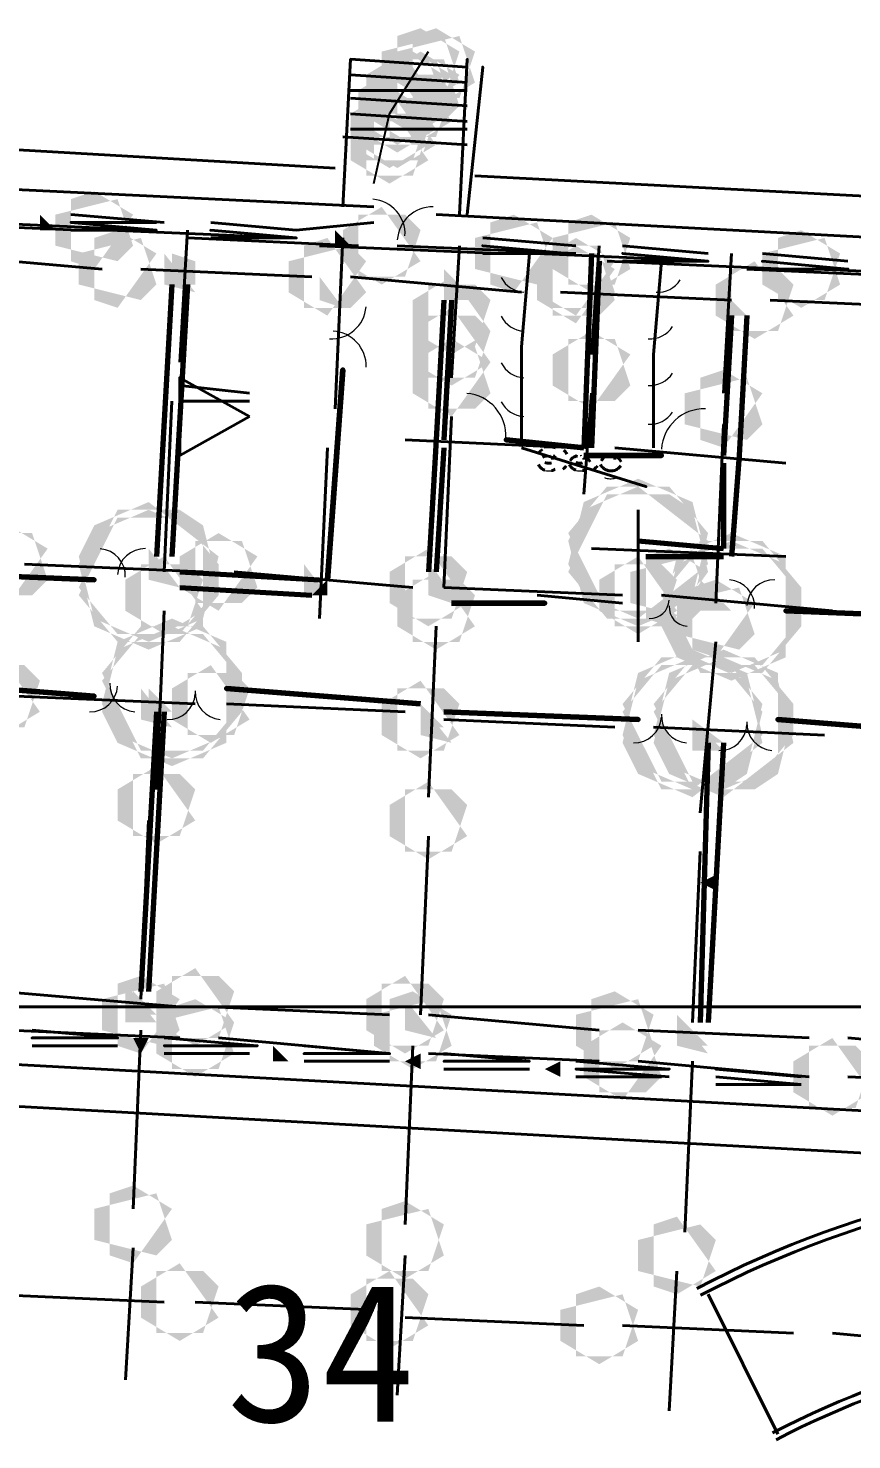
# Model space of a CAD drawing. Header units: metres. Extents: x 110 to 500, y 133 to 419.
# Drawn here: x 150.29 to 156.65, y 292.3 to 303.2 of the extents above; entities that cross this region are included whole.
import ezdxf

# ---------------------------------------------------------------- set-up
doc = ezdxf.new("R2010")
doc.units = ezdxf.units.M
for name, color, linetype in [('PDF_0', 7, 'Continuous'), ('PDF_COLU-HATCH', 7, 'Continuous'), ('PDF_COLU_GZ_HATCH', 7, 'Continuous'), ('PDF_DOTE', 7, 'Continuous'), ('PDF_GROUND', 7, 'Continuous'), ('PDF_LATRINE', 7, 'Continuous'), ('PDF_LVTRY', 7, 'Continuous'), ('PDF_PUB_HATCH', 7, 'Continuous'), ('PDF_STAIR', 7, 'Continuous'), ('PDF_WALL', 7, 'Continuous'), ('PDF_WINDOW', 7, 'Continuous'), ('PDF_WINDOW_TEXT', 7, 'Continuous'), ('PDF_勘探点', 7, 'Continuous')]:
    doc.layers.add(name, color=color, linetype=linetype)
doc.styles.add('CHINESE', font='宋体')

msp = doc.modelspace()

# ---------------------------------------------------------------- hatches: boundary and pattern name
at = {"layer": 'PDF_0'}
h = msp.add_hatch(color=7, dxfattribs=at)
h.paths.add_polyline_path([(153.02, 302.78), (153.32, 302.6), (153.62, 302.78), (153.5, 303.14), (153.02, 303.02)])
h.paths.add_polyline_path([(153.14, 302.66), (153.5, 302.66), (153.62, 303.02), (153.32, 303.2), (153.14, 303.14)])
h = msp.add_hatch(color=7, dxfattribs=at)
h.paths.add_polyline_path([(153.14, 302.78), (153.44, 302.6), (153.74, 302.78), (153.62, 303.14), (153.14, 303.02)])
h.paths.add_polyline_path([(153.26, 302.66), (153.62, 302.66), (153.74, 303.02), (153.44, 303.2), (153.26, 303.14)])
h = msp.add_hatch(color=7, dxfattribs=at)
h.paths.add_polyline_path([(152.9, 302.6), (153.2, 302.42), (153.5, 302.84), (153.2, 303.02), (152.9, 302.84)])
h.paths.add_polyline_path([(153.02, 302.48), (153.38, 302.48), (153.5, 302.6), (153.38, 302.96), (153.02, 302.96)])
h = msp.add_hatch(color=7, dxfattribs=at)
h.paths.add_polyline_path([(152.96, 302.6), (153.26, 302.42), (153.56, 302.84), (153.26, 303.02), (152.96, 302.84)])
h.paths.add_polyline_path([(153.08, 302.48), (153.44, 302.48), (153.56, 302.6), (153.44, 302.96), (153.08, 302.96)])
h = msp.add_hatch(color=7, dxfattribs=at)
h.paths.add_polyline_path([(153.02, 302.6), (153.32, 302.42), (153.62, 302.84), (153.32, 303.02), (153.02, 302.84)])
h.paths.add_polyline_path([(153.14, 302.48), (153.5, 302.48), (153.62, 302.6), (153.5, 302.96), (153.14, 302.96)])
h = msp.add_hatch(color=7, dxfattribs=at)
h.paths.add_polyline_path([(152.84, 302.48), (153.14, 302.3), (153.44, 302.48), (153.14, 302.9), (152.84, 302.72)])
h.paths.add_polyline_path([(152.96, 302.36), (153.32, 302.36), (153.44, 302.72), (153.32, 302.84), (152.96, 302.84)])
h = msp.add_hatch(color=7, dxfattribs=at)
h.paths.add_polyline_path([(152.84, 302.42), (153.14, 302.24), (153.44, 302.42), (153.14, 302.84), (152.84, 302.66)])
h.paths.add_polyline_path([(152.96, 302.3), (153.32, 302.3), (153.44, 302.66), (153.32, 302.78), (152.96, 302.78)])
h = msp.add_hatch(color=7, dxfattribs=at)
h.paths.add_polyline_path([(152.96, 302.48), (153.26, 302.3), (153.56, 302.48), (153.26, 302.9), (152.96, 302.72)])
h.paths.add_polyline_path([(153.08, 302.36), (153.44, 302.36), (153.56, 302.72), (153.44, 302.84), (153.08, 302.84)])
h = msp.add_hatch(color=7, dxfattribs=at)
h.paths.add_polyline_path([(152.78, 302.3), (153.08, 302.12), (153.38, 302.3), (153.08, 302.72), (152.78, 302.54)])
h.paths.add_polyline_path([(152.9, 302.18), (153.26, 302.18), (153.38, 302.54), (153.26, 302.66), (152.9, 302.66)])
h = msp.add_hatch(color=7, dxfattribs=at)
h.paths.add_polyline_path([(152.84, 302.3), (153.14, 302.12), (153.44, 302.3), (153.14, 302.72), (152.84, 302.54)])
h.paths.add_polyline_path([(152.96, 302.18), (153.32, 302.18), (153.44, 302.54), (153.32, 302.66), (152.96, 302.66)])
h = msp.add_hatch(color=7, dxfattribs=at)
h.paths.add_polyline_path([(152.78, 302.18), (153.08, 302), (153.38, 302.18), (153.08, 302.6), (152.78, 302.42)])
h.paths.add_polyline_path([(152.9, 302.06), (153.26, 302.06), (153.38, 302.42), (153.26, 302.54), (152.9, 302.54)])
at = {"layer": 'PDF_COLU-HATCH'}
h = msp.add_hatch(color=7, dxfattribs=at)
h.paths.add_polyline_path([(151.34, 301.22), (151.58, 301.16), (151.58, 301.46), (151.34, 301.46)])
h.paths.add_polyline_path([(151.58, 301.16), (151.58, 301.46), (151.34, 301.46), (151.34, 301.46)])
h = msp.add_hatch(color=7, dxfattribs=at)
h.paths.add_polyline_path([(152.54, 301.1), (152.72, 301.04), (152.72, 301.28), (152.54, 301.28)])
h.paths.add_polyline_path([(152.72, 301.04), (152.72, 301.28), (152.54, 301.28), (152.54, 301.28)])
h = msp.add_hatch(color=7, dxfattribs=at)
h.paths.add_polyline_path([(153.5, 301.1), (153.74, 301.1), (153.74, 301.34), (153.5, 301.34)])
h.paths.add_polyline_path([(153.74, 301.1), (153.74, 301.34), (153.5, 301.34), (153.5, 301.34)])
h = msp.add_hatch(color=7, dxfattribs=at)
h.paths.add_polyline_path([(155.6, 300.98), (155.84, 300.98), (155.84, 301.22), (155.6, 301.22)])
h.paths.add_polyline_path([(155.84, 300.98), (155.84, 301.22), (155.6, 301.22), (155.6, 301.22)])
h = msp.add_hatch(color=7, dxfattribs=at)
h.paths.add_polyline_path([(151.22, 298.94), (151.46, 298.88), (151.46, 299.18), (151.22, 299.18)])
h.paths.add_polyline_path([(151.46, 298.88), (151.46, 299.18), (151.22, 299.18), (151.22, 299.18)])
h = msp.add_hatch(color=7, dxfattribs=at)
h.paths.add_polyline_path([(152.42, 298.82), (152.6, 298.82), (152.6, 299.06), (152.42, 299.06)])
h.paths.add_polyline_path([(152.6, 298.82), (152.6, 299.06), (152.42, 299.06), (152.42, 299.06)])
h = msp.add_hatch(color=7, dxfattribs=at)
h.paths.add_polyline_path([(153.38, 298.82), (153.62, 298.76), (153.62, 299.06), (153.38, 299.06)])
h.paths.add_polyline_path([(153.62, 298.76), (153.62, 299.06), (153.38, 299.06), (153.38, 299.06)])
h = msp.add_hatch(color=7, dxfattribs=at)
h.paths.add_polyline_path([(155.48, 298.7), (155.72, 298.7), (155.72, 298.94), (155.48, 298.94)])
h.paths.add_polyline_path([(155.72, 298.7), (155.72, 298.94), (155.48, 298.94), (155.48, 298.94)])
h = msp.add_hatch(color=7, dxfattribs=at)
h.paths.add_polyline_path([(151.16, 297.86), (151.4, 297.8), (151.4, 298.1), (151.16, 298.1)])
h.paths.add_polyline_path([(151.4, 297.8), (151.4, 298.1), (151.16, 298.1), (151.16, 298.1)])
h = msp.add_hatch(color=7, dxfattribs=at)
h.paths.add_polyline_path([(153.32, 297.74), (153.56, 297.68), (153.56, 297.98), (153.32, 297.98)])
h.paths.add_polyline_path([(153.56, 297.68), (153.56, 297.98), (153.32, 297.98), (153.32, 297.98)])
h = msp.add_hatch(color=7, dxfattribs=at)
h.paths.add_polyline_path([(155.42, 297.62), (155.66, 297.62), (155.66, 297.86), (155.42, 297.86)])
h.paths.add_polyline_path([(155.66, 297.62), (155.66, 297.86), (155.42, 297.86), (155.42, 297.86)])
h = msp.add_hatch(color=7, dxfattribs=at)
h.paths.add_polyline_path([(151.04, 295.52), (151.28, 295.52), (151.28, 295.82), (151.04, 295.82)])
h.paths.add_polyline_path([(151.28, 295.52), (151.28, 295.82), (151.04, 295.82), (151.04, 295.82)])
h = msp.add_hatch(color=7, dxfattribs=at)
h.paths.add_polyline_path([(153.2, 295.46), (153.44, 295.4), (153.44, 295.7), (153.2, 295.7)])
h.paths.add_polyline_path([(153.44, 295.4), (153.44, 295.7), (153.2, 295.7), (153.2, 295.7)])
h = msp.add_hatch(color=7, dxfattribs=at)
h.paths.add_polyline_path([(155.3, 295.34), (155.54, 295.28), (155.54, 295.58), (155.3, 295.58)])
h.paths.add_polyline_path([(155.54, 295.28), (155.54, 295.58), (155.3, 295.58), (155.3, 295.58)])
at = {"layer": 'PDF_COLU_GZ_HATCH'}
h = msp.add_hatch(color=7, dxfattribs=at)
h.paths.add_polyline_path([(150.38, 301.64), (150.5, 301.64), (150.5, 301.76), (150.38, 301.76)])
h.paths.add_polyline_path([(150.5, 301.64), (150.5, 301.76), (150.38, 301.76), (150.38, 301.76)])
h = msp.add_hatch(color=7, dxfattribs=at)
h.paths.add_polyline_path([(152.66, 301.52), (152.78, 301.52), (152.78, 301.64), (152.66, 301.64)])
h.paths.add_polyline_path([(152.78, 301.52), (152.78, 301.64), (152.66, 301.64), (152.66, 301.64)])
h = msp.add_hatch(color=7, dxfattribs=at)
h.paths.add_polyline_path([(151.46, 300.5), (151.46, 300.5), (151.46, 300.5), (151.46, 300.62), (151.4, 300.62)])
h.paths.add_polyline_path([(151.46, 300.5), (151.46, 300.5), (151.46, 300.62), (151.46, 300.62), (151.4, 300.62)])
h = msp.add_hatch(color=7, dxfattribs=at)
h.paths.add_polyline_path([(151.46, 300.5), (151.46, 300.5), (151.46, 300.5), (151.46, 300.62), (151.4, 300.62)])
h.paths.add_polyline_path([(151.46, 300.5), (151.46, 300.5), (151.46, 300.62), (151.46, 300.62), (151.4, 300.62)])
h = msp.add_hatch(color=7, dxfattribs=at)
h.paths.add_polyline_path([(152.6, 300.44), (152.72, 300.44), (152.72, 300.44), (152.72, 300.44), (152.72, 300.56), (152.6, 300.56), (152.6, 300.56)])
h.paths.add_polyline_path([(152.6, 300.44), (152.72, 300.44), (152.72, 300.44), (152.72, 300.56), (152.72, 300.56), (152.6, 300.56), (152.6, 300.56)])
h = msp.add_hatch(color=7, dxfattribs=at)
h.paths.add_polyline_path([(152.6, 300.44), (152.72, 300.44), (152.72, 300.44), (152.72, 300.44), (152.72, 300.56), (152.6, 300.56), (152.6, 300.56)])
h.paths.add_polyline_path([(152.6, 300.44), (152.72, 300.44), (152.72, 300.44), (152.72, 300.56), (152.72, 300.56), (152.6, 300.56), (152.6, 300.56)])
h = msp.add_hatch(color=7, dxfattribs=at)
h.paths.add_polyline_path([(151.4, 299.48), (151.4, 299.48), (151.46, 299.6), (151.46, 299.6), (151.34, 299.6), (151.34, 299.6)])
h.paths.add_polyline_path([(151.4, 299.48), (151.4, 299.48), (151.4, 299.48), (151.46, 299.6), (151.34, 299.6), (151.34, 299.6)])
h = msp.add_hatch(color=7, dxfattribs=at)
h.paths.add_polyline_path([(151.4, 299.48), (151.4, 299.48), (151.46, 299.6), (151.46, 299.6), (151.34, 299.6), (151.34, 299.6)])
h.paths.add_polyline_path([(151.4, 299.48), (151.4, 299.48), (151.4, 299.48), (151.46, 299.6), (151.34, 299.6), (151.34, 299.6)])
h = msp.add_hatch(color=7, dxfattribs=at)
h.paths.add_polyline_path([(152.54, 299.42), (152.66, 299.42), (152.66, 299.42), (152.66, 299.42), (152.66, 299.54), (152.54, 299.54), (152.54, 299.54)])
h.paths.add_polyline_path([(152.54, 299.42), (152.66, 299.42), (152.66, 299.42), (152.66, 299.54), (152.66, 299.54), (152.54, 299.54), (152.54, 299.54)])
h = msp.add_hatch(color=7, dxfattribs=at)
h.paths.add_polyline_path([(152.54, 299.42), (152.66, 299.42), (152.66, 299.42), (152.66, 299.42), (152.66, 299.54), (152.54, 299.54), (152.54, 299.54)])
h.paths.add_polyline_path([(152.54, 299.42), (152.66, 299.42), (152.66, 299.42), (152.66, 299.54), (152.66, 299.54), (152.54, 299.54), (152.54, 299.54)])
for points in [[(155.6, 296.54), (155.6, 296.66), (155.48, 296.6)], [(151.16, 295.28), (151.22, 295.4), (151.1, 295.4)], [(153.2, 295.22), (153.32, 295.16), (153.32, 295.28)], [(154.28, 295.16), (154.4, 295.1), (154.4, 295.22)]]:
    msp.add_hatch(color=7, dxfattribs=at).paths.add_polyline_path(points)
h = msp.add_hatch(color=7, dxfattribs=at)
h.paths.add_polyline_path([(152.18, 295.22), (152.3, 295.22), (152.3, 295.34), (152.18, 295.34)])
h.paths.add_polyline_path([(152.3, 295.22), (152.3, 295.34), (152.18, 295.34), (152.18, 295.34)])
at = {"layer": 'PDF_DOTE'}
h = msp.add_hatch(color=7, dxfattribs=at)
h.paths.add_polyline_path([(150.5, 301.52), (150.98, 301.4), (151.1, 301.52), (150.98, 301.88), (150.5, 301.76)])
h.paths.add_polyline_path([(150.62, 301.4), (150.8, 301.34), (151.1, 301.76), (150.8, 301.94), (150.62, 301.88)])
h = msp.add_hatch(color=7, dxfattribs=at)
h.paths.add_polyline_path([(152.72, 301.4), (153.02, 301.22), (153.32, 301.4), (153.02, 301.82), (152.72, 301.64)])
h.paths.add_polyline_path([(152.84, 301.28), (153.2, 301.28), (153.32, 301.64), (153.2, 301.76), (152.84, 301.76)])
h = msp.add_hatch(color=7, dxfattribs=at)
h.paths.add_polyline_path([(153.74, 301.34), (154.22, 301.22), (154.34, 301.34), (154.22, 301.7), (153.74, 301.58)])
h.paths.add_polyline_path([(153.86, 301.22), (154.04, 301.16), (154.34, 301.58), (154.04, 301.76), (153.86, 301.7)])
h = msp.add_hatch(color=7, dxfattribs=at)
h.paths.add_polyline_path([(154.34, 301.34), (154.64, 301.16), (154.94, 301.34), (154.82, 301.7), (154.34, 301.58)])
h.paths.add_polyline_path([(154.46, 301.22), (154.82, 301.22), (154.94, 301.58), (154.64, 301.76), (154.46, 301.7)])
h = msp.add_hatch(color=7, dxfattribs=at)
h.paths.add_polyline_path([(150.68, 301.22), (151.16, 301.1), (151.28, 301.22), (151.16, 301.58), (150.68, 301.46)])
h.paths.add_polyline_path([(150.8, 301.1), (150.98, 301.04), (151.28, 301.46), (150.98, 301.64), (150.8, 301.58)])
h = msp.add_hatch(color=7, dxfattribs=at)
h.paths.add_polyline_path([(155.96, 301.22), (156.26, 301.04), (156.56, 301.22), (156.44, 301.58), (155.96, 301.46)])
h.paths.add_polyline_path([(156.08, 301.1), (156.44, 301.1), (156.56, 301.46), (156.26, 301.64), (156.08, 301.58)])
h = msp.add_hatch(color=7, dxfattribs=at)
h.paths.add_polyline_path([(152.3, 301.16), (152.6, 300.98), (152.9, 301.4), (152.78, 301.52), (152.3, 301.4)])
h.paths.add_polyline_path([(152.42, 301.04), (152.78, 301.04), (152.9, 301.16), (152.6, 301.58), (152.42, 301.52)])
h = msp.add_hatch(color=7, dxfattribs=at)
h.paths.add_polyline_path([(155.6, 300.98), (155.9, 300.8), (156.2, 300.98), (155.9, 301.4), (155.6, 301.22)])
h.paths.add_polyline_path([(155.72, 300.86), (156.08, 300.86), (156.2, 301.22), (156.08, 301.34), (155.72, 301.34)])
h = msp.add_hatch(color=7, dxfattribs=at)
h.paths.add_polyline_path([(154.34, 300.44), (154.64, 300.26), (154.94, 300.68), (154.64, 300.86), (154.34, 300.68)])
h.paths.add_polyline_path([(154.46, 300.32), (154.82, 300.32), (154.94, 300.44), (154.82, 300.8), (154.46, 300.8)])
h = msp.add_hatch(color=7, dxfattribs=at)
h.paths.add_polyline_path([(155.36, 300.14), (155.84, 300.02), (155.96, 300.14), (155.84, 300.5), (155.36, 300.38)])
h.paths.add_polyline_path([(155.48, 300.02), (155.66, 299.96), (155.96, 300.38), (155.66, 300.56), (155.48, 300.5)])
h = msp.add_hatch(color=7, dxfattribs=at)
h.paths.add_polyline_path([(149.84, 298.94), (150.14, 298.76), (150.44, 299.18), (150.14, 299.36), (149.84, 299.18)])
h.paths.add_polyline_path([(149.96, 298.82), (150.32, 298.82), (150.44, 298.94), (150.32, 299.3), (149.96, 299.3)])
h = msp.add_hatch(color=7, dxfattribs=at)
h.paths.add_polyline_path([(151.46, 298.88), (151.76, 298.7), (152.06, 299.12), (151.76, 299.3), (151.46, 299.12)])
h.paths.add_polyline_path([(151.58, 298.76), (151.94, 298.76), (152.06, 298.88), (151.94, 299.24), (151.58, 299.24)])
h = msp.add_hatch(color=7, dxfattribs=at)
h.paths.add_polyline_path([(151.04, 298.7), (151.34, 298.52), (151.64, 298.7), (151.34, 299.12), (151.04, 298.94)])
h.paths.add_polyline_path([(151.16, 298.58), (151.52, 298.58), (151.64, 298.94), (151.52, 299.06), (151.16, 299.06)])
h = msp.add_hatch(color=7, dxfattribs=at)
h.paths.add_polyline_path([(153.08, 298.76), (153.38, 298.58), (153.68, 298.76), (153.38, 299.18), (153.08, 299)])
h.paths.add_polyline_path([(153.2, 298.64), (153.56, 298.64), (153.68, 299), (153.56, 299.12), (153.2, 299.12)])
h = msp.add_hatch(color=7, dxfattribs=at)
h.paths.add_polyline_path([(154.7, 298.7), (155, 298.52), (155.3, 298.7), (155, 299.12), (154.7, 298.94)])
h.paths.add_polyline_path([(154.82, 298.58), (155.18, 298.58), (155.3, 298.94), (155.18, 299.06), (154.82, 299.06)])
h = msp.add_hatch(color=7, dxfattribs=at)
h.paths.add_polyline_path([(153.14, 298.58), (153.44, 298.4), (153.74, 298.58), (153.44, 299), (153.14, 298.82)])
h.paths.add_polyline_path([(153.26, 298.46), (153.62, 298.46), (153.74, 298.82), (153.62, 298.94), (153.26, 298.94)])
h = msp.add_hatch(color=7, dxfattribs=at)
h.paths.add_polyline_path([(155.3, 298.52), (155.78, 298.4), (155.9, 298.52), (155.78, 298.88), (155.3, 298.76)])
h.paths.add_polyline_path([(155.42, 298.4), (155.6, 298.34), (155.9, 298.76), (155.6, 298.94), (155.42, 298.88)])
h = msp.add_hatch(color=7, dxfattribs=at)
h.paths.add_polyline_path([(149.78, 297.92), (150.08, 297.74), (150.38, 297.92), (150.08, 298.34), (149.78, 298.16)])
h.paths.add_polyline_path([(149.9, 297.8), (150.26, 297.8), (150.38, 298.16), (150.26, 298.28), (149.9, 298.28)])
h = msp.add_hatch(color=7, dxfattribs=at)
h.paths.add_polyline_path([(151.4, 297.86), (151.7, 297.68), (152, 297.86), (151.7, 298.28), (151.4, 298.1)])
h.paths.add_polyline_path([(151.52, 297.74), (151.88, 297.74), (152, 298.1), (151.88, 298.22), (151.52, 298.22)])
h = msp.add_hatch(color=7, dxfattribs=at)
h.paths.add_polyline_path([(153.02, 297.74), (153.32, 297.56), (153.62, 297.74), (153.32, 298.16), (153.02, 297.98)])
h.paths.add_polyline_path([(153.14, 297.62), (153.5, 297.62), (153.62, 297.98), (153.5, 298.1), (153.14, 298.1)])
h = msp.add_hatch(color=7, dxfattribs=at)
h.paths.add_polyline_path([(150.98, 297.08), (151.28, 296.9), (151.58, 297.08), (151.28, 297.5), (150.98, 297.32)])
h.paths.add_polyline_path([(151.1, 296.96), (151.46, 296.96), (151.58, 297.32), (151.46, 297.44), (151.1, 297.44)])
h = msp.add_hatch(color=7, dxfattribs=at)
h.paths.add_polyline_path([(153.08, 296.96), (153.38, 296.78), (153.68, 296.96), (153.38, 297.38), (153.08, 297.2)])
h.paths.add_polyline_path([(153.2, 296.84), (153.56, 296.84), (153.68, 297.2), (153.56, 297.32), (153.2, 297.32)])
h = msp.add_hatch(color=7, dxfattribs=at)
h.paths.add_polyline_path([(151.28, 295.52), (151.58, 295.34), (151.88, 295.52), (151.58, 295.94), (151.28, 295.76)])
h.paths.add_polyline_path([(151.4, 295.4), (151.76, 295.4), (151.88, 295.76), (151.76, 295.88), (151.4, 295.88)])
h = msp.add_hatch(color=7, dxfattribs=at)
h.paths.add_polyline_path([(150.86, 295.46), (151.34, 295.34), (151.46, 295.46), (151.34, 295.82), (150.86, 295.7)])
h.paths.add_polyline_path([(150.98, 295.34), (151.16, 295.28), (151.46, 295.7), (151.16, 295.88), (150.98, 295.82)])
h = msp.add_hatch(color=7, dxfattribs=at)
h.paths.add_polyline_path([(152.9, 295.46), (153.2, 295.28), (153.5, 295.46), (153.2, 295.88), (152.9, 295.7)])
h.paths.add_polyline_path([(153.02, 295.34), (153.38, 295.34), (153.5, 295.7), (153.38, 295.82), (153.02, 295.82)])
h = msp.add_hatch(color=7, dxfattribs=at)
h.paths.add_polyline_path([(152.96, 295.34), (153.26, 295.16), (153.56, 295.34), (153.44, 295.7), (152.96, 295.58)])
h.paths.add_polyline_path([(153.08, 295.22), (153.44, 295.22), (153.56, 295.58), (153.26, 295.76), (153.08, 295.7)])
h = msp.add_hatch(color=7, dxfattribs=at)
h.paths.add_polyline_path([(154.52, 295.34), (154.82, 295.16), (155.12, 295.34), (155, 295.7), (154.52, 295.58)])
h.paths.add_polyline_path([(154.64, 295.22), (155, 295.22), (155.12, 295.58), (154.82, 295.76), (154.64, 295.7)])
h = msp.add_hatch(color=7, dxfattribs=at)
h.paths.add_polyline_path([(151.28, 295.28), (151.58, 295.1), (151.88, 295.28), (151.76, 295.64), (151.28, 295.52)])
h.paths.add_polyline_path([(151.4, 295.16), (151.76, 295.16), (151.88, 295.52), (151.58, 295.7), (151.4, 295.64)])
h = msp.add_hatch(color=7, dxfattribs=at)
h.paths.add_polyline_path([(154.58, 295.1), (154.88, 294.92), (155.18, 295.34), (154.88, 295.52), (154.58, 295.34)])
h.paths.add_polyline_path([(154.7, 294.98), (155.06, 294.98), (155.18, 295.1), (155.06, 295.46), (154.7, 295.46)])
h = msp.add_hatch(color=7, dxfattribs=at)
h.paths.add_polyline_path([(156.2, 294.98), (156.5, 294.8), (156.8, 294.98), (156.5, 295.4), (156.2, 295.22)])
h.paths.add_polyline_path([(156.32, 294.86), (156.68, 294.86), (156.8, 295.22), (156.68, 295.34), (156.32, 295.34)])
h = msp.add_hatch(color=7, dxfattribs=at)
h.paths.add_polyline_path([(150.8, 293.84), (151.28, 293.72), (151.4, 293.84), (151.28, 294.2), (150.8, 294.08)])
h.paths.add_polyline_path([(150.92, 293.72), (151.1, 293.66), (151.4, 294.08), (151.1, 294.26), (150.92, 294.2)])
h = msp.add_hatch(color=7, dxfattribs=at)
h.paths.add_polyline_path([(152.9, 293.72), (153.2, 293.54), (153.5, 293.72), (153.38, 294.08), (152.9, 293.96)])
h.paths.add_polyline_path([(153.02, 293.6), (153.38, 293.6), (153.5, 293.96), (153.2, 294.14), (153.02, 294.08)])
h = msp.add_hatch(color=7, dxfattribs=at)
h.paths.add_polyline_path([(155, 293.6), (155.48, 293.48), (155.6, 293.84), (155.48, 293.96), (155, 293.84)])
h.paths.add_polyline_path([(155.12, 293.48), (155.3, 293.42), (155.6, 293.6), (155.3, 294.02), (155.12, 293.96)])
h = msp.add_hatch(color=7, dxfattribs=at)
h.paths.add_polyline_path([(151.16, 293.24), (151.46, 293.06), (151.76, 293.24), (151.46, 293.66), (151.16, 293.48)])
h.paths.add_polyline_path([(151.28, 293.12), (151.64, 293.12), (151.76, 293.48), (151.64, 293.6), (151.28, 293.6)])
h = msp.add_hatch(color=7, dxfattribs=at)
h.paths.add_polyline_path([(152.78, 293.18), (153.08, 293), (153.38, 293.18), (153.08, 293.6), (152.78, 293.42)])
h.paths.add_polyline_path([(152.9, 293.06), (153.26, 293.06), (153.38, 293.42), (153.26, 293.54), (152.9, 293.54)])
h = msp.add_hatch(color=7, dxfattribs=at)
h.paths.add_polyline_path([(154.4, 293.06), (154.7, 292.88), (155, 293.06), (154.88, 293.42), (154.4, 293.3)])
h.paths.add_polyline_path([(154.52, 292.94), (154.88, 292.94), (155, 293.3), (154.7, 293.48), (154.52, 293.42)])
at = {"layer": 'PDF_LVTRY'}
h = msp.add_hatch(color=7, dxfattribs=at)
h.paths.add_polyline_path([(154.22, 301.16), (154.52, 300.98), (154.82, 301.4), (154.52, 301.58), (154.22, 301.4)])
h.paths.add_polyline_path([(154.34, 301.04), (154.7, 301.04), (154.82, 301.16), (154.7, 301.52), (154.34, 301.52)])
h = msp.add_hatch(color=7, dxfattribs=at)
h.paths.add_polyline_path([(154.22, 301.1), (154.52, 300.92), (154.82, 301.34), (154.52, 301.52), (154.22, 301.34)])
h.paths.add_polyline_path([(154.34, 300.98), (154.7, 300.98), (154.82, 301.1), (154.7, 301.46), (154.34, 301.46)])
h = msp.add_hatch(color=7, dxfattribs=at)
h.paths.add_polyline_path([(153.26, 300.86), (153.56, 300.68), (153.86, 300.86), (153.56, 301.28), (153.26, 301.1)])
h.paths.add_polyline_path([(153.38, 300.74), (153.74, 300.74), (153.86, 301.1), (153.74, 301.22), (153.38, 301.22)])
h = msp.add_hatch(color=7, dxfattribs=at)
h.paths.add_polyline_path([(153.26, 300.62), (153.56, 300.44), (153.86, 300.62), (153.56, 301.04), (153.26, 300.86)])
h.paths.add_polyline_path([(153.38, 300.5), (153.74, 300.5), (153.86, 300.86), (153.74, 300.98), (153.38, 300.98)])
h = msp.add_hatch(color=7, dxfattribs=at)
h.paths.add_polyline_path([(153.26, 300.38), (153.56, 300.2), (153.86, 300.62), (153.56, 300.8), (153.26, 300.62)])
h.paths.add_polyline_path([(153.38, 300.26), (153.74, 300.26), (153.86, 300.38), (153.74, 300.74), (153.38, 300.74)])
at = {"layer": 'PDF_PUB_HATCH'}
h = msp.add_hatch(color=7, dxfattribs=at)
h.paths.add_polyline_path([(151.4, 301.22), (151.58, 301.22), (151.4, 301.46), (151.4, 301.46)])
h.paths.add_polyline_path([(151.58, 301.22), (151.58, 301.4), (151.58, 301.4), (151.4, 301.46)])
h = msp.add_hatch(color=7, dxfattribs=at)
h.paths.add_polyline_path([(153.5, 301.1), (153.68, 301.1), (153.68, 301.34), (153.5, 301.34)])
h.paths.add_polyline_path([(153.68, 301.1), (153.68, 301.34), (153.5, 301.34), (153.5, 301.34)])
h = msp.add_hatch(color=7, dxfattribs=at)
h.paths.add_polyline_path([(155.6, 300.98), (155.84, 300.98), (155.84, 301.22), (155.6, 301.22)])
h.paths.add_polyline_path([(155.84, 300.98), (155.84, 301.22), (155.6, 301.22), (155.6, 301.22)])
h = msp.add_hatch(color=7, dxfattribs=at)
h.paths.add_polyline_path([(151.22, 298.94), (151.46, 298.88), (151.46, 299.12), (151.28, 299.12)])
h.paths.add_polyline_path([(151.46, 298.88), (151.46, 299.12), (151.28, 299.12), (151.28, 299.12)])
h = msp.add_hatch(color=7, dxfattribs=at)
h.paths.add_polyline_path([(153.38, 298.82), (153.56, 298.76), (153.56, 299), (153.38, 299)])
h.paths.add_polyline_path([(153.56, 298.76), (153.56, 299), (153.38, 299), (153.38, 299)])
msp.add_hatch(color=7, dxfattribs=at).paths.add_polyline_path([(152.48, 298.82), (152.6, 298.82), (152.6, 298.94)])
h = msp.add_hatch(color=7, dxfattribs=at)
h.paths.add_polyline_path([(155.48, 298.7), (155.72, 298.7), (155.72, 298.88), (155.48, 298.88)])
h.paths.add_polyline_path([(155.72, 298.7), (155.72, 298.88), (155.48, 298.88), (155.48, 298.88)])
h = msp.add_hatch(color=7, dxfattribs=at)
h.paths.add_polyline_path([(151.22, 297.92), (151.4, 297.92), (151.4, 298.1), (151.22, 298.1)])
h.paths.add_polyline_path([(151.4, 297.92), (151.4, 298.1), (151.22, 298.1), (151.22, 298.1)])
h = msp.add_hatch(color=7, dxfattribs=at)
h.paths.add_polyline_path([(153.32, 297.8), (153.5, 297.8), (153.5, 297.98), (153.32, 297.98)])
h.paths.add_polyline_path([(153.5, 297.8), (153.5, 297.98), (153.32, 297.98), (153.32, 297.98)])
h = msp.add_hatch(color=7, dxfattribs=at)
h.paths.add_polyline_path([(155.42, 297.68), (155.66, 297.68), (155.66, 297.86), (155.42, 297.86)])
h.paths.add_polyline_path([(155.66, 297.68), (155.66, 297.86), (155.42, 297.86), (155.42, 297.86)])
h = msp.add_hatch(color=7, dxfattribs=at)
h.paths.add_polyline_path([(151.04, 295.58), (151.28, 295.58), (151.28, 295.76), (151.1, 295.76)])
h.paths.add_polyline_path([(151.28, 295.58), (151.28, 295.76), (151.1, 295.76), (151.1, 295.76)])
h = msp.add_hatch(color=7, dxfattribs=at)
h.paths.add_polyline_path([(153.2, 295.46), (153.38, 295.46), (153.38, 295.64), (153.2, 295.64)])
h.paths.add_polyline_path([(153.38, 295.46), (153.38, 295.64), (153.2, 295.64), (153.2, 295.64)])
h = msp.add_hatch(color=7, dxfattribs=at)
h.paths.add_polyline_path([(155.3, 295.34), (155.54, 295.34), (155.54, 295.52), (155.3, 295.58)])
h.paths.add_polyline_path([(155.54, 295.34), (155.54, 295.52), (155.3, 295.58), (155.3, 295.58)])
at = {"layer": 'PDF_WALL'}
h = msp.add_hatch(color=7, dxfattribs=at)
h.paths.add_polyline_path([(154.46, 299.06), (154.58, 298.82), (155, 298.64), (155.54, 299.06), (155.42, 299.54), (155, 299.72), (154.58, 299.54)])
h.paths.add_polyline_path([(154.76, 298.7), (155.24, 298.7), (155.42, 298.82), (155.54, 299.3), (155.24, 299.66), (154.76, 299.66), (154.46, 299.3)])
h = msp.add_hatch(color=7, dxfattribs=at)
h.paths.add_polyline_path([(154.58, 298.76), (155, 298.58), (155.42, 298.76), (155.54, 299.24), (155, 299.66), (154.58, 299.48), (154.46, 299.24)])
h.paths.add_polyline_path([(154.46, 299), (154.76, 298.64), (155.24, 298.64), (155.54, 299), (155.42, 299.48), (155.24, 299.6), (154.76, 299.6)])
h = msp.add_hatch(color=7, dxfattribs=at)
h.paths.add_polyline_path([(150.8, 298.64), (151.22, 298.46), (151.64, 298.64), (151.76, 299.12), (151.22, 299.54), (150.8, 299.36), (150.68, 299.12)])
h.paths.add_polyline_path([(150.68, 298.88), (150.98, 298.52), (151.46, 298.52), (151.76, 298.88), (151.64, 299.36), (151.46, 299.48), (150.98, 299.48)])
h = msp.add_hatch(color=7, dxfattribs=at)
h.paths.add_polyline_path([(150.8, 298.58), (151.22, 298.4), (151.64, 298.58), (151.64, 299.3), (151.22, 299.48), (150.8, 299.3), (150.68, 299.06)])
h.paths.add_polyline_path([(150.68, 298.82), (150.98, 298.46), (151.46, 298.46), (151.76, 298.82), (151.76, 299.06), (151.46, 299.42), (150.98, 299.42)])
h = msp.add_hatch(color=7, dxfattribs=at)
h.paths.add_polyline_path([(155.18, 298.64), (155.3, 298.4), (155.72, 298.22), (156.14, 298.4), (156.14, 299.12), (155.72, 299.3), (155.3, 299.12)])
h.paths.add_polyline_path([(155.48, 298.28), (155.96, 298.28), (156.26, 298.64), (156.26, 298.88), (155.96, 299.24), (155.48, 299.24), (155.18, 298.88)])
h = msp.add_hatch(color=7, dxfattribs=at)
h.paths.add_polyline_path([(155.18, 298.58), (155.3, 298.34), (155.72, 298.16), (156.14, 298.34), (156.14, 299.06), (155.72, 299.24), (155.3, 299.06)])
h.paths.add_polyline_path([(155.48, 298.22), (155.96, 298.22), (156.26, 298.58), (156.26, 298.82), (155.96, 299.18), (155.48, 299.18), (155.18, 298.82)])
h = msp.add_hatch(color=7, dxfattribs=at)
h.paths.add_polyline_path([(150.86, 297.98), (150.98, 297.74), (151.4, 297.56), (151.82, 297.74), (151.82, 298.46), (151.4, 298.64), (150.98, 298.46)])
h.paths.add_polyline_path([(151.16, 297.62), (151.64, 297.62), (151.94, 297.98), (151.94, 298.22), (151.64, 298.58), (151.16, 298.58), (150.86, 298.22)])
h = msp.add_hatch(color=7, dxfattribs=at)
h.paths.add_polyline_path([(150.86, 297.92), (150.98, 297.68), (151.4, 297.5), (151.82, 297.68), (151.82, 298.4), (151.4, 298.58), (150.98, 298.4)])
h.paths.add_polyline_path([(151.16, 297.56), (151.64, 297.56), (151.94, 297.92), (151.94, 298.16), (151.64, 298.52), (151.16, 298.52), (150.86, 298.16)])
h = msp.add_hatch(color=7, dxfattribs=at)
h.paths.add_polyline_path([(154.88, 297.74), (155, 297.5), (155.42, 297.32), (155.96, 297.74), (155.84, 298.22), (155.42, 298.4), (155, 298.22)])
h.paths.add_polyline_path([(155.18, 297.38), (155.66, 297.38), (155.84, 297.5), (155.96, 297.98), (155.66, 298.34), (155.18, 298.34), (154.88, 297.98)])
h = msp.add_hatch(color=7, dxfattribs=at)
h.paths.add_polyline_path([(154.88, 297.68), (155, 297.44), (155.42, 297.26), (155.96, 297.68), (155.84, 298.16), (155.42, 298.34), (155, 298.16)])
h.paths.add_polyline_path([(155.18, 297.32), (155.66, 297.32), (155.84, 297.44), (155.96, 297.92), (155.66, 298.28), (155.18, 298.28), (154.88, 297.92)])
h = msp.add_hatch(color=7, dxfattribs=at)
h.paths.add_polyline_path([(155.12, 297.74), (155.24, 297.5), (155.66, 297.32), (156.08, 297.5), (156.08, 298.22), (155.66, 298.4), (155.24, 298.22)])
h.paths.add_polyline_path([(155.42, 297.38), (155.9, 297.38), (156.2, 297.74), (156.2, 297.98), (155.9, 298.34), (155.42, 298.34), (155.12, 297.98)])
h = msp.add_hatch(color=7, dxfattribs=at)
h.paths.add_polyline_path([(155.12, 297.68), (155.24, 297.44), (155.66, 297.26), (156.2, 297.68), (156.08, 298.16), (155.66, 298.34), (155.24, 298.16)])
h.paths.add_polyline_path([(155.42, 297.32), (155.9, 297.32), (156.08, 297.44), (156.2, 297.92), (155.9, 298.28), (155.42, 298.28), (155.12, 297.92)])
at = {"layer": 'PDF_WINDOW_TEXT'}
h = msp.add_hatch(color=7, dxfattribs=at)
h.paths.add_polyline_path([(154.94, 298.76), (155.42, 298.64), (155.54, 298.76), (155.42, 299.12), (154.94, 299)])
h.paths.add_polyline_path([(155.06, 298.64), (155.24, 298.58), (155.54, 299), (155.24, 299.18), (155.06, 299.12)])

# ---------------------------------------------------------------- linework, layer by layer
at = {"layer": 'PDF_0', "color": 7}
msp.add_lwpolyline([(152.96, 302), (153.08, 302.54), (153.38, 303.02)], dxfattribs=at)
at = {"layer": 'PDF_0', "color": 7, "lineweight": 40}
for points in [[(152.72, 301.82), (152.78, 302.96)], [(152.72, 301.82), (152.78, 302.96)], [(153.62, 301.76), (153.68, 302.96)], [(153.68, 301.76), (153.8, 302.9)], [(154.1, 299.96), (155.06, 299.66)]]:
    msp.add_lwpolyline(points, close=True, dxfattribs=at)
for points in [[(146.72, 301.4), (146.78, 302.12), (152.96, 301.82)], [(153.44, 301.76), (171.62, 300.8)], [(152.36, 301.64), (152.96, 301.7)], [(154.16, 301.46), (154.1, 300.74), (154.1, 300.02)], [(155.18, 301.4), (155.12, 300.68), (155.12, 299.96)], [(159.62, 294.68), (146.42, 295.4), (146.72, 300.92)], [(154.22, 298.82), (154.88, 298.76)], [(155.54, 293.42), (156.08, 292.34)]]:
    msp.add_lwpolyline(points, dxfattribs=at)
for radius, start, end in [(8.01, 86.9183, 117.6417), (7.95, 86.9186, 117.6409), (6.75, 86.9184, 117.6411), (6.69, 87.616, 117.6415)]:
    msp.add_arc((159.17, 286.37), radius, start, end, dxfattribs=at)
at = {"layer": 'PDF_DOTE', "color": 1, "lineweight": 40}
for points in [[(150.68, 301.64), (149.3, 301.7)], [(151.22, 301.64), (149.9, 301.7)], [(152.3, 301.58), (150.92, 301.64)], [(151.46, 300.62), (151.52, 301.64)], [(152.84, 301.52), (151.52, 301.58)], [(153.92, 301.46), (152.54, 301.52)], [(152.66, 300.26), (152.72, 301.58)], [(154.52, 301.46), (153.14, 301.52)], [(153.56, 300.5), (153.62, 301.52)], [(154.64, 300.68), (154.7, 301.52)], [(149.48, 301.46), (150.86, 301.34)], [(155.54, 301.4), (154.22, 301.46)], [(156.14, 301.34), (154.76, 301.4)], [(155.66, 300.38), (155.72, 301.46)], [(151.16, 301.34), (152.48, 301.28)], [(152.78, 301.28), (154.1, 301.16)], [(157.16, 301.28), (155.84, 301.34)], [(157.76, 301.28), (156.38, 301.34)], [(154.4, 301.16), (155.72, 301.1)], [(156.02, 301.1), (157.34, 301.04)], [(151.34, 299), (151.4, 300.32)], [(154.58, 299.6), (154.64, 300.38)], [(153.5, 298.88), (153.56, 300.2)], [(155.6, 298.76), (155.66, 300.14)], [(152.54, 298.64), (152.6, 299.96)], [(154.52, 299.96), (153.2, 300.02)], [(156.14, 299.84), (154.82, 299.96)], [(155, 298.46), (155, 299.48)], [(156.14, 299.12), (154.64, 299.18)], [(150.26, 299.06), (151.64, 299)], [(151.88, 299), (153.26, 298.88)], [(153.5, 298.88), (154.88, 298.82)], [(155.18, 298.82), (156.5, 298.7)], [(151.28, 297.32), (151.34, 298.7)], [(153.38, 297.26), (153.44, 298.58)], [(155.48, 297.14), (155.6, 298.46)], [(150.2, 298.04), (151.58, 297.98)], [(151.82, 297.98), (153.2, 297.92)], [(153.5, 297.86), (154.82, 297.8)], [(155.12, 297.8), (156.44, 297.74)], [(151.16, 295.7), (151.22, 297.08)], [(153.32, 295.58), (153.38, 296.96)], [(155.42, 295.52), (155.48, 296.84)], [(150.08, 295.76), (151.46, 295.64)], [(151.7, 295.64), (153.08, 295.58)], [(153.38, 295.58), (154.7, 295.46)], [(151.46, 295.4), (150.14, 295.46)], [(151.1, 294.08), (151.16, 295.46)], [(153.08, 295.28), (151.76, 295.4)], [(155, 295.46), (156.32, 295.4)], [(156.62, 295.4), (157.94, 295.28)], [(153.2, 293.96), (153.26, 295.34)], [(154.7, 295.22), (153.38, 295.28)], [(156.32, 295.1), (155, 295.22)], [(155.36, 293.9), (155.42, 295.22)], [(158, 295.04), (156.62, 295.1)], [(151.04, 292.76), (151.1, 293.78)], [(153.14, 292.64), (153.2, 293.72)], [(155.24, 292.52), (155.3, 293.6)], [(149.96, 293.42), (151.34, 293.36)], [(151.58, 293.36), (152.96, 293.3)], [(153.2, 293.24), (154.58, 293.18)], [(154.88, 293.18), (156.2, 293.12)], [(156.5, 293.12), (157.82, 293)]]:
    msp.add_lwpolyline(points, dxfattribs=at)
at = {"layer": 'PDF_GROUND', "color": 2, "lineweight": 40}
for points in [[(152.66, 302.12), (146.42, 302.48), (146.78, 302.12)], [(166.4, 301.4), (153.74, 302.06)], [(146.06, 295.1), (159.14, 294.38)]]:
    msp.add_lwpolyline(points, dxfattribs=at)
at = {"layer": 'PDF_LATRINE', "color": 6, "lineweight": 0}
for centre, start, end in [((154.13, 301.37), -153.0812, -93.0796), ((155.15, 301.37), -93.0837, -33.0862), ((154.13, 301.07), -153.0812, -93.0796), ((155.09, 301.01), -93.0837, -33.0862), ((154.13, 300.71), -153.0812, -93.0796), ((155.09, 300.65), -93.0837, -33.0862), ((154.13, 300.41), -153.0812, -93.0796), ((155.09, 300.35), -93.0837, -33.0862)]:
    msp.add_arc(centre, 0.21, start, end, dxfattribs=at)
at = {"layer": 'PDF_LVTRY', "color": 6, "lineweight": 0}
for centre, radius, start, end in [((154.31, 299.81), 0.15, 86.9209, 103.4238), ((154.31, 299.811), 0.149, 70.339, 86.9853), ((154.55, 299.81), 0.15, 86.9209, 103.4238), ((154.55, 299.811), 0.149, 70.339, 86.9853), ((154.31, 299.988), 0.0877, -88.4048, -80.5354), ((154.369, 299.986), 0.0858, -105.727, -97.691), ((154.55, 299.988), 0.0877, -88.4048, -80.5354), ((154.609, 299.986), 0.0858, -105.727, -97.691), ((154.79, 299.75), 0.15, 86.9209, 103.4238), ((154.79, 299.988), 0.0877, -88.4048, -80.5354), ((154.79, 299.751), 0.149, 70.339, 86.9853), ((154.849, 299.986), 0.0858, -105.727, -97.691), ((154.31, 299.929), 0.149, -109.661, -93.0147), ((154.31, 299.93), 0.15, -93.0791, -76.5762), ((154.55, 299.929), 0.149, -109.661, -93.0147), ((154.55, 299.93), 0.15, -93.0791, -76.5762), ((154.79, 299.869), 0.149, -109.661, -93.0147), ((154.79, 299.87), 0.15, -93.0791, -76.5762)]:
    msp.add_arc(centre, radius, start, end, dxfattribs=at)
at = {"layer": 'PDF_LVTRY', "color": 6, "lineweight": 40}
for centre, radius, start, end in [((154.31, 299.87), 0.0904, 122.5241, 146.7925), ((154.31, 299.809), 0.0907, 103.4653, 122.3615), ((154.429, 299.87), 0.149, 166.9898, 174.5548), ((154.31, 299.81), 0.09, 51.356, 70.4208), ((154.19, 299.87), 0.15, -0.6435, 3.7067), ((154.37, 299.87), 0.0898, 27.0058, 51.4143), ((154.55, 299.81), 0.0904, 122.5241, 146.7925), ((154.55, 299.809), 0.0907, 103.4653, 122.3615), ((154.669, 299.87), 0.149, 166.9898, 174.5548), ((154.55, 299.81), 0.09, 51.356, 70.4208), ((154.43, 299.87), 0.15, -0.6435, 3.7067), ((154.55, 299.81), 0.0898, 27.0058, 51.4143), ((154.79, 299.81), 0.0904, 122.5241, 146.7925), ((154.79, 299.809), 0.0907, 103.4653, 122.3615), ((154.909, 299.87), 0.149, 166.9898, 174.5548), ((154.79, 299.81), 0.09, 51.356, 70.4208), ((154.67, 299.87), 0.15, -0.6435, 3.7067), ((154.79, 299.81), 0.0898, 27.0058, 51.4143), ((154.31, 299.87), 0.0898, -152.9942, -128.5857), ((154.31, 299.87), 0.09, -128.644, -109.5792), ((154.31, 299.87), 0.09, -128.644, -109.5792), ((154.31, 299.93), 0.0896, -109.6021, -93.0443), ((154.31, 299.931), 0.0909, -92.9968, -76.688), ((154.31, 299.871), 0.0907, -76.5347, -57.6385), ((154.31, 299.871), 0.0907, -76.5347, -57.6385), ((154.37, 299.87), 0.0904, -57.4759, -33.2075), ((154.55, 299.87), 0.0898, -152.9942, -128.5857), ((154.55, 299.87), 0.09, -128.644, -109.5792), ((154.55, 299.87), 0.09, -128.644, -109.5792), ((154.55, 299.93), 0.0896, -109.6021, -93.0443), ((154.55, 299.931), 0.0909, -92.9968, -76.688), ((154.55, 299.871), 0.0907, -76.5347, -57.6385), ((154.55, 299.871), 0.0907, -76.5347, -57.6385), ((154.61, 299.87), 0.0904, -57.4759, -33.2075), ((154.79, 299.87), 0.0898, -152.9942, -128.5857), ((154.79, 299.87), 0.09, -128.644, -109.5792), ((154.79, 299.87), 0.09, -128.644, -109.5792), ((154.79, 299.87), 0.0896, -109.6021, -93.0443), ((154.79, 299.871), 0.0909, -92.9968, -76.688), ((154.79, 299.871), 0.0907, -76.5347, -57.6385), ((154.79, 299.871), 0.0907, -76.5347, -57.6385), ((154.79, 299.87), 0.0904, -57.4759, -33.2075)]:
    msp.add_arc(centre, radius, start, end, dxfattribs=at)
at = {"layer": 'PDF_STAIR', "color": 2, "lineweight": 40}
for points in [[(153.68, 302.9), (152.78, 302.96)], [(153.68, 302.78), (152.78, 302.84)], [(153.68, 302.72), (152.78, 302.72)], [(153.68, 302.6), (152.78, 302.66)], [(153.68, 302.48), (152.78, 302.54)], [(153.68, 302.3), (152.72, 302.36)], [(153.68, 302.42), (152.78, 302.42)], [(152, 300.38), (151.46, 300.44)], [(152, 300.32), (151.46, 300.32)]]:
    msp.add_lwpolyline(points, dxfattribs=at)
msp.add_lwpolyline([(152, 300.2), (151.46, 300.5), (151.46, 299.9)], close=True, dxfattribs=at)
at = {"layer": 'PDF_WALL', "color": 5, "lineweight": 70}
for points in [[(154.64, 301.46), (154.58, 299.96)], [(154.7, 301.4), (154.64, 299.96)], [(151.4, 301.22), (151.28, 299.12)], [(151.52, 301.22), (151.4, 299.12)], [(153.5, 301.1), (153.44, 300.02)], [(153.56, 301.1), (153.5, 300.02)], [(155.72, 300.98), (155.66, 299.9)], [(155.84, 300.98), (155.78, 299.9)], [(153.44, 300.02), (153.38, 299)], [(153.5, 299.96), (153.44, 299)], [(155.78, 299.9), (155.72, 299.12)], [(155.66, 299.84), (155.66, 299.18)], [(155, 299.24), (155.66, 299.18)], [(155.06, 299.12), (155.66, 299.12)], [(151.46, 299), (152.54, 298.94)], [(151.46, 298.88), (152.48, 298.82)], [(151.28, 297.92), (151.16, 295.76)], [(151.34, 297.92), (151.22, 295.76)], [(155.54, 297.68), (155.48, 295.52)], [(155.66, 297.68), (155.54, 295.52)]]:
    msp.add_lwpolyline(points, dxfattribs=at)
for points in [[(152.6, 298.94), (152.72, 300.56)], [(154.58, 299.96), (153.98, 300.02)], [(154.58, 299.9), (155.18, 299.9)], [(149.3, 299), (150.8, 298.94)], [(153.56, 298.76), (154.28, 298.76)], [(157.64, 298.64), (156.14, 298.7)], [(149.3, 298.16), (150.8, 298.04)], [(153.32, 297.98), (151.82, 298.1)], [(153.5, 297.92), (155, 297.86)], [(157.58, 297.74), (156.08, 297.86)]]:
    msp.add_lwpolyline(points, close=True, dxfattribs=at)
at = {"layer": 'PDF_WINDOW', "color": 2, "lineweight": 40}
for points in [[(151.34, 301.7), (150.62, 301.76)], [(151.28, 301.7), (150.62, 301.7), (151.28, 301.64), (150.62, 301.64)], [(152.36, 301.64), (151.7, 301.7)], [(152.36, 301.58), (151.7, 301.64), (152.36, 301.58), (151.7, 301.58)], [(154.52, 301.52), (153.8, 301.58)], [(154.46, 301.46), (153.8, 301.52), (154.46, 301.46), (153.8, 301.46)], [(155.54, 301.46), (154.88, 301.52)], [(155.54, 301.4), (154.88, 301.46), (155.54, 301.4), (154.88, 301.4)], [(156.62, 301.4), (155.96, 301.46)], [(156.62, 301.34), (155.96, 301.4), (156.62, 301.34), (155.96, 301.34)], [(150.98, 295.4), (150.32, 295.4), (150.98, 295.4), (150.32, 295.46)], [(152.06, 295.34), (151.34, 295.34), (152.06, 295.34), (151.34, 295.4)], [(150.98, 295.34), (150.32, 295.34)], [(152, 295.28), (151.34, 295.28)], [(153.08, 295.28), (152.42, 295.28), (153.08, 295.28), (152.42, 295.34)], [(154.16, 295.22), (153.5, 295.22), (154.16, 295.22), (153.5, 295.28)], [(153.08, 295.22), (152.42, 295.22)], [(154.16, 295.16), (153.5, 295.16)], [(155.24, 295.1), (154.52, 295.16), (155.24, 295.16), (154.52, 295.22)], [(155.18, 295.1), (154.52, 295.1)], [(155.6, 295.1), (156.26, 295.04)], [(156.26, 295.04), (155.6, 295.04)]]:
    msp.add_lwpolyline(points, dxfattribs=at)
msp.add_lwpolyline([(156.26, 295.1), (155.6, 295.16)], close=True, dxfattribs=at)
at = {"layer": 'PDF_WINDOW', "color": 2, "lineweight": 20}
for centre, radius, start, end in [((152.93, 301.61), 0.27, -3.0834, 85.4544), ((153.41, 301.55), 0.27, 88.384, 176.9173), ((153.65, 300.05), 0.33, -3.0776, 85.4523), ((155.51, 299.93), 0.33, 88.3865, 176.9156), ((150.83, 298.97), 0.21, -3.0759, 85.4455), ((151.19, 298.97), 0.21, 88.392, 176.9128), ((155.69, 298.73), 0.21, -3.0759, 85.4455), ((156.05, 298.73), 0.21, 88.392, 176.9128), ((155.09, 298.79), 0.15, -91.6181, -3.0773), ((155.39, 298.73), 0.15, 176.9245, -94.559), ((150.77, 298.13), 0.21, -91.608, -3.0872), ((151.13, 298.13), 0.21, 176.9241, -94.5545), ((151.37, 298.07), 0.21, -91.608, -3.0872), ((151.79, 298.07), 0.21, 176.9241, -94.5545), ((155.39, 297.89), 0.21, 176.9241, -94.5545), ((154.97, 297.89), 0.21, -91.608, -3.0872), ((155.63, 297.83), 0.21, -91.608, -3.0872), ((156.05, 297.83), 0.21, 176.9241, -94.5545)]:
    msp.add_arc(centre, radius, start, end, dxfattribs=at)
at = {"layer": 'PDF_WINDOW', "color": 2, "lineweight": 0}
for centre, start, end in [((152.63, 301.07), -93.077, -4.5521), ((152.63, 300.59), -1.6112, 86.9159)]:
    msp.add_arc(centre, 0.27, start, end, dxfattribs=at)
at = {"layer": 'PDF_勘探点', "color": 5, "lineweight": 40}
msp.add_lwpolyline([(149.06, 295.64), (157.16, 295.64)], dxfattribs=at)

# ---------------------------------------------------------------- texts
at = {"color": 5, "insert": (151.82, 292.418), "char_height": 1.0728, "attachment_point": 7, "style": 'CHINESE'}
msp.add_mtext('34', dxfattribs=at)

doc.saveas('drawing.dxf')
